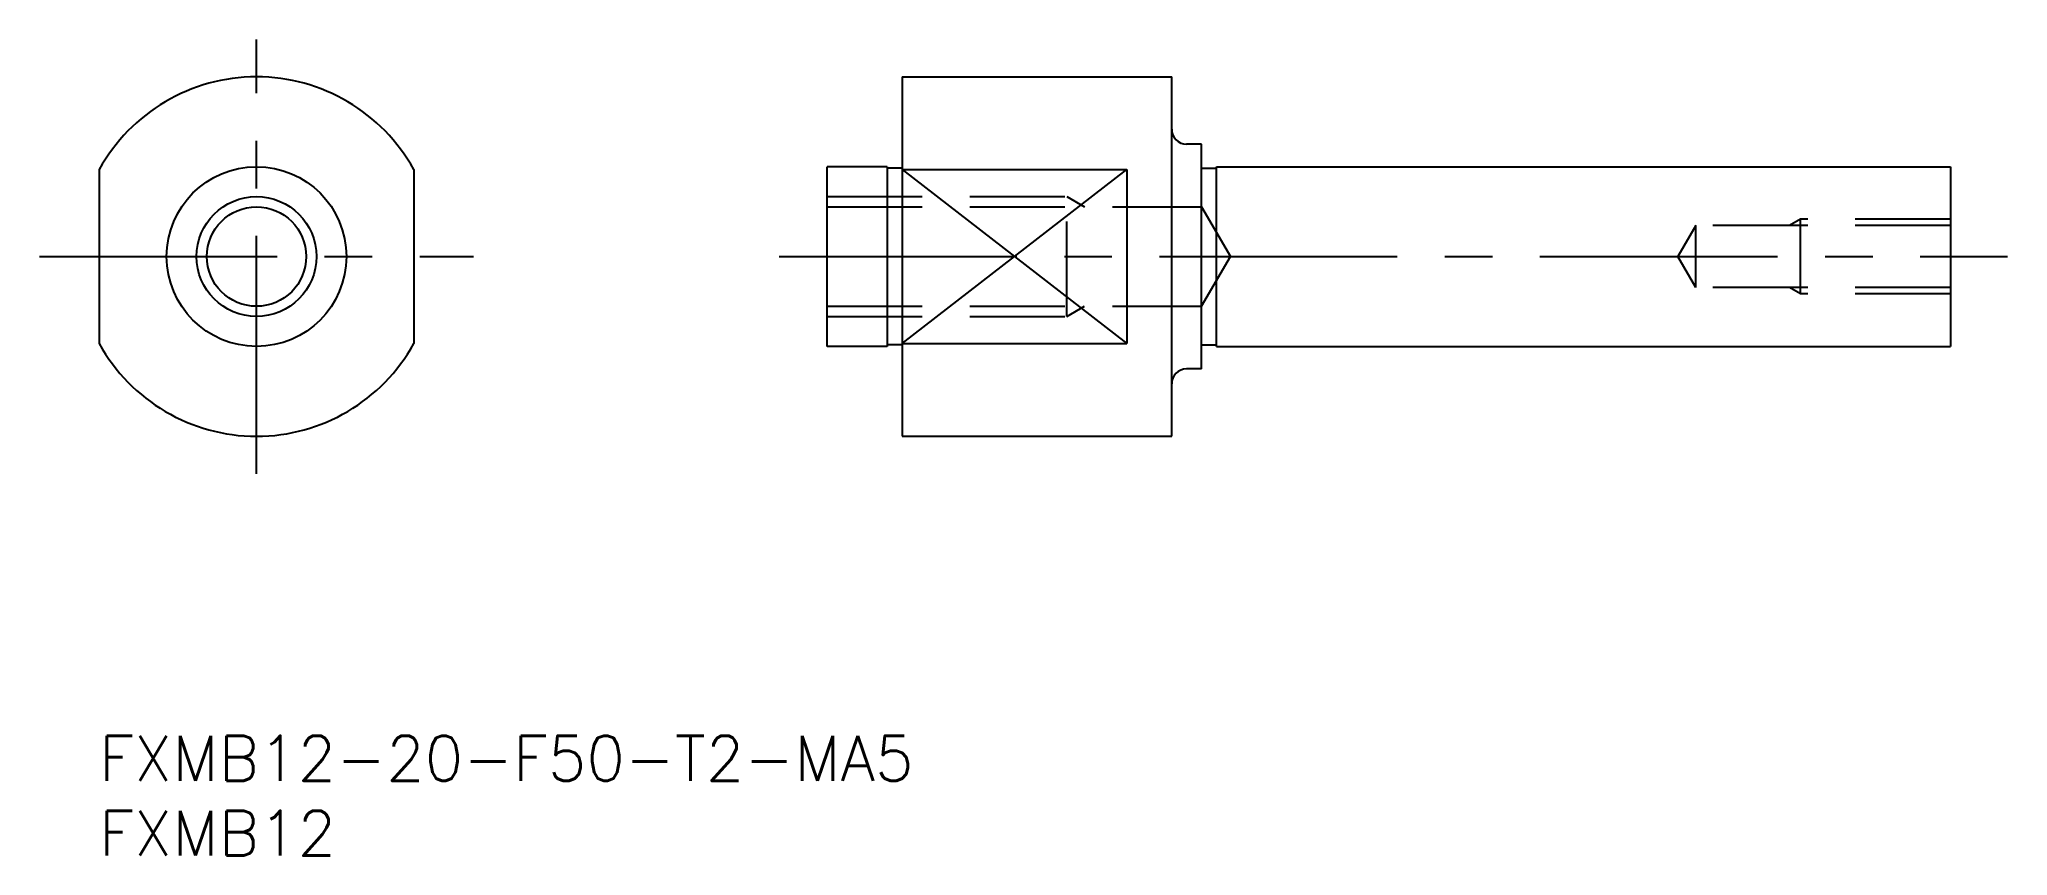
# Model space of a CAD drawing. Extents: x -4 to 127, y -8 to 46.
import ezdxf

# ---------------------------------------------------------------- set-up
doc = ezdxf.new("R2010")
doc.units = 0
doc.header["$LTSCALE"] = 0.5
doc.linetypes.add('CENTER', pattern=[50.8, 31.75, -6.35, 6.35, -6.35])
doc.linetypes.add('DASHED', pattern=[19.05, 12.7, -6.35])
doc.layers.get('0').update_dxf_attribs({"linetype": 'CONTINUOUS'})
doc.layers.add('CENTER', color=1, linetype='CENTER')
doc.styles.get("Standard").update_dxf_attribs({"font": 'txt.shx', "height": 3, "bigfont": 'bigfont.shx'})

# ---------------------------------------------------------------- blocks, each defined once
blk = doc.blocks.new('*U30')
at = {"color": 7, "linetype": 'CONTINUOUS'}
blk.add_text('FXMB12-20-F50-T2-MA5', height=3, dxfattribs=at).set_placement((0, -3))
blk = doc.blocks.new('*U31')
at = {"color": 7, "linetype": 'CONTINUOUS'}
blk.add_text('FXMB12', height=3, dxfattribs=at).set_placement((0, -8))

msp = doc.modelspace()

# ---------------------------------------------------------------- linework, layer by layer
at = {"color": 7, "linetype": 'CONTINUOUS'}
for p, q in [((53.61, 44), (71.61, 44)), ((53.61, 44), (53.61, 20)), ((71.61, 20), (71.61, 44)), ((73.61, 39.5), (72.61, 39.5)), ((73.61, 24.5), (73.61, 39.5)), ((0, 37.81), (0, 26.19)), ((21, 37.81), (21, 26.19)), ((48.61, 26), (48.61, 38)), ((52.61, 38), (48.61, 38)), ((52.61, 38), (52.61, 26)), ((53.61, 37.9), (52.61, 37.9)), ((53.61, 37.81), (68.61, 37.81)), ((68.61, 37.81), (68.61, 26.19)), ((73.61, 37.9), (74.61, 37.9)), ((74.61, 38), (123.61, 38)), ((74.61, 26), (74.61, 38)), ((123.61, 38), (123.61, 26)), ((52.61, 26), (48.61, 26)), ((53.61, 26.1), (52.61, 26.1)), ((53.61, 26.19), (68.61, 26.19)), ((73.61, 26.1), (74.61, 26.1)), ((74.61, 26), (123.61, 26)), ((73.61, 24.5), (72.61, 24.5)), ((53.61, 20), (71.61, 20))]:
    msp.add_line(p, q, dxfattribs=at)
at = {"color": 3, "linetype": 'CONTINUOUS'}
for p, q in [((53.61, 37.81), (68.61, 26.19)), ((53.61, 26.19), (68.61, 37.81)), ((64.61, 28), (65.78, 28.68))]:
    msp.add_line(p, q, dxfattribs=at)
at = {"color": 3, "linetype": 'DASHED'}
for p, q in [((48.61, 36), (64.61, 36)), ((64.61, 28), (64.61, 36)), ((64.61, 36), (65.78, 35.32)), ((48.61, 35.32), (73.61, 35.32)), ((73.61, 35.32), (75.53, 32)), ((113.61, 34.5), (112.86, 34.07)), ((123.61, 34.5), (113.61, 34.5)), ((113.61, 29.5), (113.61, 34.5)), ((106.61, 34.07), (105.42, 32)), ((123.61, 34.07), (106.61, 34.07)), ((106.61, 29.93), (106.61, 34.07)), ((73.61, 28.68), (75.53, 32)), ((106.61, 29.93), (105.42, 32)), ((123.61, 29.93), (106.61, 29.93)), ((113.61, 29.5), (112.86, 29.93)), ((123.61, 29.5), (113.61, 29.5)), ((48.61, 28.68), (73.61, 28.68)), ((48.61, 28), (64.61, 28))]:
    msp.add_line(p, q, dxfattribs=at)
at = {"color": 7, "linetype": 'CONTINUOUS'}
for radius in [6, 3.32]:
    msp.add_circle((10.5, 32), radius, dxfattribs=at)
at = {"color": 3, "linetype": 'CONTINUOUS'}
msp.add_circle((10.5, 32), 4, dxfattribs=at)
at = {"color": 7, "linetype": 'CONTINUOUS'}
for centre, radius, start, end in [((10.5, 32), 12, 28.955, 151.045), ((72.61, 40.5), 1, 180, 270), ((10.5, 32), 12, 208.955, 331.045), ((72.61, 23.5), 1, 90, 180)]:
    msp.add_arc(centre, radius, start, end, dxfattribs=at)
at = {"layer": 'CENTER', "color": 1, "linetype": 'CENTER'}
for p, q in [((10.5, 17.5), (10.5, 46.5)), ((-4, 32), (25, 32)), ((45.4, 32), (127.43, 32))]:
    msp.add_line(p, q, dxfattribs=at)

# ---------------------------------------------------------------- block references
at = {"color": 7, "linetype": 'CONTINUOUS'}
for name in ['*U30', '*U31']:
    msp.add_blockref(name, (0, 0), dxfattribs=at)

doc.saveas('drawing.dxf')
